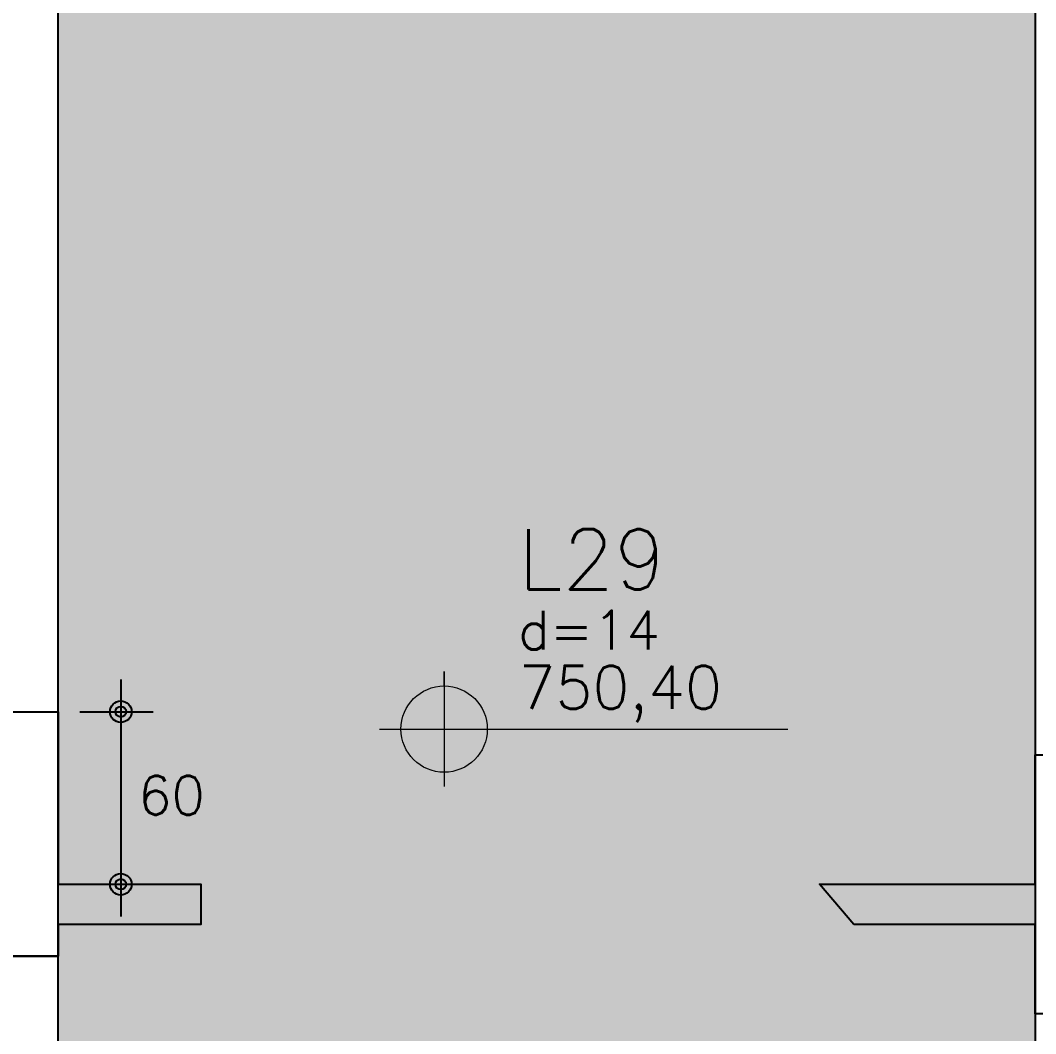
# Model space of a CAD drawing. Extents: x -40810 to 33675, y -2018 to 21213.
# Drawn here: x 16588.7 to 16941.6, y 1681.1 to 2033.4 of the extents above; entities that cross this region are included whole.
import ezdxf

# ---------------------------------------------------------------- set-up
doc = ezdxf.new("R2010")
doc.units = 0
doc.layers.get('0').update_dxf_attribs({"color": 1, "lineweight": 9})
for name, color, linetype in [('1', 5, 'Continuous'), ('10', 7, 'Continuous'), ('13', 7, 'Continuous'), ('130', 24, 'Continuous'), ('18', 9, 'Continuous'), ('26', 1, 'Continuous'), ('27', 10, 'Continuous'), ('30', 15, 'Continuous')]:
    doc.layers.add(name, color=color, linetype=linetype)
doc.styles.get("Standard").update_dxf_attribs({"font": 'romans.shx', "width": 0.8})

msp = doc.modelspace()

# ---------------------------------------------------------------- linework, layer by layer
for p, q in [((16736.011, 1801.996), (16736.011, 1806.996)), ((16736.011, 1806.996), (16736.011, 1766.996)), ((16713.511, 1786.996), (16855.421, 1786.996))]:
    msp.add_line(p, q)
msp.add_circle((16736.011, 1786.996), 15)
at = {"layer": '1'}
for points in [[(16601.927, 1533.191), (16601.927, 2207.191)], [(16941.427, 2207.191), (16941.427, 1862.691)], [(16941.427, 1862.691), (16941.427, 1341.191)]]:
    msp.add_lwpolyline(points, dxfattribs=at)
at = {"layer": '130'}
for points in [[(16802.927, 1533.191), (16941.427, 2207.191), (16601.927, 2207.191)], [(16802.927, 1533.191), (16601.927, 2207.191), (16601.927, 1533.191)], [(16802.927, 1533.191), (16941.427, 1341.191), (16941.427, 2207.191)]]:
    msp.add_solid(points, dxfattribs=at)
at = {"layer": '18'}
for p, q in [((16578.927, 1793.045), (16601.927, 1793.045)), ((16601.927, 1793.045), (16601.927, 1733.045)), ((16941.427, 1733.045), (16941.427, 1778.045)), ((16941.427, 1778.045), (16986.427, 1778.045)), ((16601.927, 1733.045), (16651.427, 1733.045)), ((16866.427, 1733.045), (16941.427, 1733.045)), ((16651.427, 1719.045), (16601.927, 1719.045)), ((16601.927, 1708.045), (16601.927, 1719.045)), ((16941.427, 1719.045), (16878.427, 1719.045)), ((16941.427, 1688.045), (16941.427, 1719.045)), ((16578.927, 1708.045), (16601.927, 1708.045)), ((16986.427, 1688.045), (16941.427, 1688.045))]:
    msp.add_line(p, q, dxfattribs=at)
at = {"layer": '26', "color": 3, "linetype": 'Continuous'}
for p, q in [((16623.649, 1804.295), (16623.649, 1721.795)), ((16601.927, 1793.045), (16601.927, 1793.045)), ((16609.427, 1793.045), (16634.899, 1793.045)), ((16601.927, 1733.045), (16601.927, 1733.045)), ((16609.427, 1733.045), (16634.899, 1733.045))]:
    msp.add_line(p, q, dxfattribs=at)
for centre, radius in [((16623.649, 1793.045), 3.746), ((16623.649, 1793.045), 1.867), ((16623.649, 1733.045), 3.746), ((16623.649, 1733.045), 1.867)]:
    msp.add_circle(centre, radius, dxfattribs=at)
at = {"layer": '27'}
for points in [[(16736.011, 1786.996), (16728.423, 1799.935), (16727.646, 1799.447)], [(16736.011, 1786.996), (16729.104, 1800.31), (16728.423, 1799.935)], [(16736.011, 1786.996), (16730.003, 1800.74), (16729.104, 1800.31)], [(16736.011, 1786.996), (16730.497, 1800.945), (16730.003, 1800.74)], [(16736.011, 1786.996), (16731.592, 1801.33), (16730.497, 1800.945)], [(16736.011, 1786.996), (16732.966, 1801.683), (16731.592, 1801.33)], [(16736.011, 1786.996), (16734.152, 1801.88), (16732.966, 1801.683)], [(16736.011, 1786.996), (16736.011, 1801.996), (16734.152, 1801.88)], [(16736.011, 1786.996), (16724.99, 1797.171), (16723.798, 1795.705)], [(16736.011, 1786.996), (16725.81, 1797.993), (16724.99, 1797.171)], [(16736.011, 1786.996), (16726.375, 1798.491), (16725.81, 1797.993)], [(16736.011, 1786.996), (16727.056, 1799.029), (16726.375, 1798.491)], [(16736.011, 1786.996), (16727.646, 1799.447), (16727.056, 1799.029)], [(16736.011, 1786.996), (16722.583, 1793.68), (16721.969, 1792.27)], [(16736.011, 1786.996), (16723.158, 1794.728), (16722.583, 1793.68)], [(16736.011, 1786.996), (16723.798, 1795.705), (16723.158, 1794.728)], [(16736.011, 1786.996), (16721.179, 1789.23), (16721.046, 1788.022)], [(16736.011, 1786.996), (16721.308, 1789.967), (16721.179, 1789.23)], [(16736.011, 1786.996), (16721.531, 1790.911), (16721.308, 1789.967)], [(16736.011, 1786.996), (16721.969, 1792.27), (16721.531, 1790.911)], [(16736.011, 1786.996), (16721.04, 1787.93), (16721.011, 1786.996)], [(16736.011, 1786.996), (16721.011, 1786.996), (16736.011, 1786.996)], [(16736.011, 1786.996), (16721.046, 1788.022), (16721.04, 1787.93)], [(16736.011, 1786.996), (16751.011, 1786.996), (16750.896, 1785.136)], [(16736.011, 1786.996), (16750.896, 1785.136), (16750.699, 1783.951)], [(16736.011, 1786.996), (16750.699, 1783.951), (16750.346, 1782.577)], [(16736.011, 1786.996), (16750.346, 1782.577), (16749.961, 1781.482)], [(16736.011, 1786.996), (16749.961, 1781.482), (16749.755, 1780.987)], [(16736.011, 1786.996), (16749.755, 1780.987), (16749.326, 1780.088)], [(16736.011, 1786.996), (16749.326, 1780.088), (16748.95, 1779.407)], [(16736.011, 1786.996), (16748.95, 1779.407), (16748.462, 1778.631)], [(16736.011, 1786.996), (16748.462, 1778.631), (16748.044, 1778.04)], [(16736.011, 1786.996), (16748.044, 1778.04), (16747.507, 1777.36)], [(16736.011, 1786.996), (16747.507, 1777.36), (16747.008, 1776.794)], [(16736.011, 1786.996), (16747.008, 1776.794), (16746.187, 1775.975)], [(16736.011, 1786.996), (16746.187, 1775.975), (16744.72, 1774.783)], [(16736.011, 1786.996), (16744.72, 1774.783), (16743.744, 1774.142)], [(16736.011, 1786.996), (16743.744, 1774.142), (16742.695, 1773.567)], [(16736.011, 1786.996), (16742.695, 1773.567), (16741.286, 1772.954)], [(16736.011, 1786.996), (16741.286, 1772.954), (16739.927, 1772.516)], [(16736.011, 1786.996), (16739.927, 1772.516), (16738.982, 1772.293)], [(16736.011, 1786.996), (16738.982, 1772.293), (16738.246, 1772.163)], [(16736.011, 1786.996), (16738.246, 1772.163), (16737.038, 1772.031)], [(16736.011, 1786.996), (16737.038, 1772.031), (16736.946, 1772.025)], [(16736.011, 1786.996), (16736.946, 1772.025), (16736.011, 1771.996)], [(16736.011, 1786.996), (16736.011, 1771.996), (16736.011, 1786.996)]]:
    msp.add_solid(points, dxfattribs=at)
at = {"layer": '30'}
for points in [[(16578.927, 1793.045), (16601.927, 1793.045), (16601.927, 1733.045), (16651.427, 1733.045), (16651.427, 1719.045), (16601.927, 1719.045), (16601.927, 1708.045), (16578.927, 1708.045), (16578.927, 1793.045)], [(16878.427, 1719.045), (16866.427, 1733.045), (16941.427, 1733.045), (16941.427, 1778.045), (16986.427, 1778.045), (16986.427, 1733.045), (17061.427, 1733.045), (17049.427, 1717.045), (16986.427, 1717.045), (16986.427, 1688.045), (16941.427, 1688.045), (16941.427, 1719.045), (16878.427, 1719.045)]]:
    msp.add_lwpolyline(points, dxfattribs=at)

# ---------------------------------------------------------------- texts
at = {"layer": '10'}
msp.add_text('L29', height=21, dxfattribs=at).set_placement((16761.769, 1835.552))
at = {"layer": '13'}
msp.add_text('d=14', height=13.5, dxfattribs=at).set_placement((16761.769, 1814.657))
at = {"layer": '26'}
msp.add_text('750,40', height=15, dxfattribs=at).set_placement((16761.849, 1794.025))
at = {"layer": '26', "color": 3, "linetype": 'Continuous'}
msp.add_text('60', height=13.5, dxfattribs=at).set_placement((16629.72, 1757.221))

doc.saveas('drawing.dxf')
